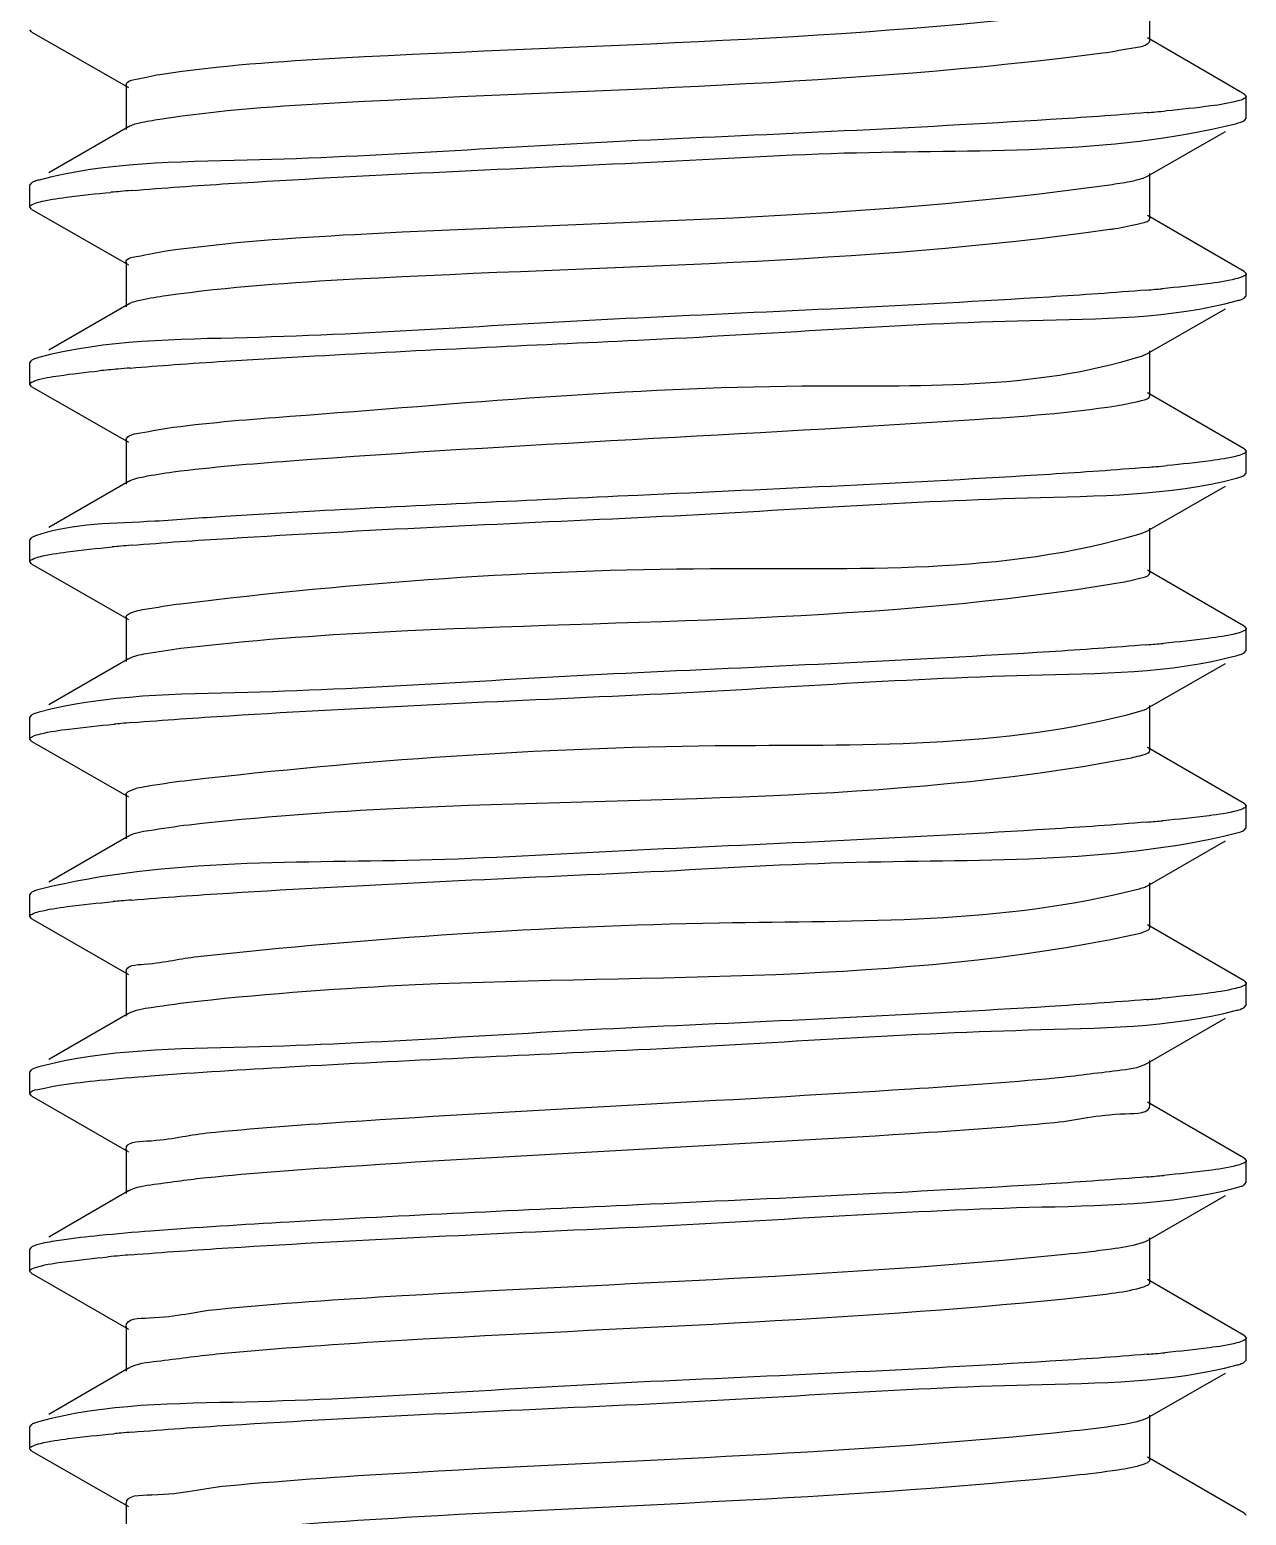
# Model space of a CAD drawing. Extents: x 1247970 to 1725648, y 860327 to 1277876.
# Drawn here: x 1322488.9 to 1322550, y 1199362 to 1199436.6 of the extents above; entities that cross this region are included whole.
import ezdxf

# ---------------------------------------------------------------- set-up
doc = ezdxf.new("R2010")
doc.units = 0
doc.header["$LTSCALE"] = 1000
doc.header["$MEASUREMENT"] = 0
doc.layers.get('0').update_dxf_attribs({"color": 254})
doc.layers.add('TK', color=4, linetype='Continuous')

# ---------------------------------------------------------------- blocks, each defined once
blk = doc.blocks.new('A$C7BF01818')
at = {"linetype": 'Continuous'}
for p, q in [((1881.416, 5946.527), (1881.416, 5948.766)), ((1825.268, 5946.962), (1825.168, 5947.077)), ((1825.268, 5946.962), (1830.123, 5944.176)), ((1885.291, 5944.348), (1881.3, 5946.662)), ((1881.393, 5946.466), (1881.416, 5946.527)), ((1830.004, 5944.312), (1830.004, 5942.073)), ((1886.154, 5943.848), (1885.291, 5944.348)), ((1886.154, 5943.848), (1886.252, 5943.735)), ((1886.252, 5942.623), (1886.252, 5943.735)), ((1886.152, 5942.508), (1886.252, 5942.623)), ((1830.12, 5942.208), (1826.129, 5939.894)), ((1881.298, 5939.722), (1885.217, 5941.972)), ((1881.075, 5939.627), (1881.297, 5939.722)), ((1881.416, 5937.618), (1881.416, 5939.858)), ((1825.266, 5939.394), (1825.168, 5939.281)), ((1825.168, 5938.169), (1825.168, 5939.281)), ((1825.268, 5938.054), (1825.168, 5938.169)), ((1825.268, 5938.054), (1830.123, 5935.268)), ((1886.154, 5934.94), (1881.3, 5937.753)), ((1830.004, 5935.404), (1830.004, 5933.164)), ((1886.154, 5934.94), (1886.252, 5934.826)), ((1886.252, 5933.715), (1886.252, 5934.826)), ((1886.152, 5933.6), (1886.252, 5933.715)), ((1830.12, 5933.299), (1826.129, 5930.986)), ((1881.298, 5930.814), (1885.217, 5933.064)), ((1881.034, 5930.706), (1881.296, 5930.814)), ((1881.416, 5928.71), (1881.416, 5930.95)), ((1825.266, 5930.486), (1825.168, 5930.372)), ((1825.168, 5929.261), (1825.168, 5930.372)), ((1825.268, 5929.146), (1825.168, 5929.261)), ((1825.268, 5929.146), (1830.123, 5926.36)), ((1886.154, 5926.032), (1881.3, 5928.845)), ((1830.004, 5926.496), (1830.004, 5924.256)), ((1830.005, 5926.496), (1830.027, 5926.556)), ((1886.154, 5926.032), (1886.252, 5925.918)), ((1886.252, 5924.807), (1886.252, 5925.918)), ((1886.152, 5924.692), (1886.252, 5924.807)), ((1830.12, 5924.391), (1826.129, 5922.078)), ((1881.298, 5921.906), (1885.217, 5924.156)), ((1825.465, 5921.662), (1825.267, 5921.578)), ((1880.981, 5921.781), (1881.296, 5921.906)), ((1881.416, 5919.802), (1881.416, 5922.042)), ((1825.266, 5921.578), (1825.168, 5921.464)), ((1825.168, 5920.353), (1825.168, 5921.464)), ((1825.268, 5920.238), (1825.168, 5920.353)), ((1825.268, 5920.238), (1830.123, 5917.452)), ((1886.154, 5917.124), (1881.3, 5919.937)), ((1830.004, 5917.588), (1830.004, 5915.348)), ((1886.154, 5917.124), (1886.252, 5917.01)), ((1886.252, 5915.899), (1886.252, 5917.01)), ((1886.152, 5915.784), (1886.252, 5915.9)), ((1830.12, 5915.483), (1826.129, 5913.17)), ((1881.298, 5912.998), (1885.217, 5915.248)), ((1825.266, 5912.67), (1825.168, 5912.556)), ((1881.416, 5910.894), (1881.416, 5913.134)), ((1825.168, 5911.445), (1825.168, 5912.556)), ((1825.268, 5911.33), (1825.168, 5911.445)), ((1825.268, 5911.33), (1830.123, 5908.544)), ((1886.154, 5908.216), (1881.3, 5911.029)), ((1830.004, 5908.68), (1830.004, 5906.44)), ((1886.154, 5908.216), (1886.252, 5908.103)), ((1886.252, 5906.991), (1886.252, 5908.102)), ((1886.152, 5906.876), (1886.252, 5906.99)), ((1830.12, 5906.575), (1826.129, 5904.262)), ((1881.298, 5904.09), (1885.217, 5906.339)), ((1825.266, 5903.762), (1825.168, 5903.649)), ((1881.416, 5901.986), (1881.416, 5904.226)), ((1825.168, 5902.537), (1825.168, 5903.648)), ((1825.268, 5902.422), (1825.168, 5902.536)), ((1825.268, 5902.422), (1830.123, 5899.635)), ((1886.154, 5899.308), (1881.3, 5902.121)), ((1830.004, 5899.772), (1830.004, 5897.532)), ((1886.154, 5899.308), (1886.252, 5899.194)), ((1886.252, 5898.083), (1886.252, 5899.194)), ((1886.152, 5897.968), (1886.252, 5898.083)), ((1830.12, 5897.667), (1826.129, 5895.354)), ((1881.298, 5895.181), (1885.217, 5897.431)), ((1825.266, 5894.854), (1825.168, 5894.74)), ((1825.168, 5893.629), (1825.168, 5894.74)), ((1881.416, 5893.078), (1881.416, 5895.318)), ((1825.268, 5893.514), (1825.168, 5893.629)), ((1825.268, 5893.514), (1830.123, 5890.727)), ((1886.154, 5890.4), (1881.3, 5893.213)), ((1830.004, 5890.864), (1830.004, 5888.624)), ((1886.154, 5890.4), (1886.252, 5890.286)), ((1886.252, 5889.175), (1886.252, 5890.286)), ((1886.152, 5889.06), (1886.252, 5889.175)), ((1830.12, 5888.759), (1826.129, 5886.445)), ((1881.298, 5886.273), (1885.217, 5888.523)), ((1825.266, 5885.946), (1825.168, 5885.832)), ((1825.168, 5884.721), (1825.168, 5885.832)), ((1881.416, 5884.17), (1881.416, 5886.41)), ((1825.268, 5884.606), (1825.168, 5884.721)), ((1825.268, 5884.606), (1830.123, 5881.819)), ((1886.154, 5881.492), (1881.3, 5884.305)), ((1830.004, 5881.956), (1830.004, 5879.716)), ((1886.154, 5881.492), (1886.252, 5881.378)), ((1886.252, 5880.267), (1886.252, 5881.378)), ((1830.12, 5879.851), (1826.129, 5877.537)), ((1886.152, 5880.152), (1886.252, 5880.267)), ((1881.298, 5877.365), (1885.217, 5879.615)), ((1825.266, 5877.038), (1825.168, 5876.924)), ((1825.168, 5875.813), (1825.168, 5876.924)), ((1881.086, 5877.274), (1881.297, 5877.365)), ((1881.416, 5875.262), (1881.416, 5877.502)), ((1825.268, 5875.698), (1825.168, 5875.813)), ((1825.268, 5875.698), (1830.123, 5872.911)), ((1886.154, 5872.584), (1881.3, 5875.397)), ((1830.004, 5873.048), (1830.004, 5870.808)), ((1886.154, 5872.584), (1886.252, 5872.47))]:
    blk.add_line(p, q, dxfattribs=at)
for centre, radius, start, end in [((1871.064, 6063.393), 120.911, 274.84887, 275.05019), ((1872.7, 6044.925), 102.371, 275.04806, 275.33919), ((1838.839, 5835.662), 103.693, 95.04087, 95.30655), ((1840.609, 5815.6), 123.833, 94.78969, 95.04088), ((1875.572, 5964.024), 27.241, 278.06973, 278.63649), ((1870.942, 6055.891), 122.322, 274.83425, 275.02849), ((1872.292, 6040.544), 106.916, 275.02864, 275.2243), ((1837.658, 5839.581), 90.811, 95.08469, 95.69359), ((1840.394, 5809.158), 121.357, 94.81251, 95.09844), ((1871.079, 6045.406), 120.739, 274.85027, 275.05506), ((1872.804, 6025.97), 101.227, 275.0521, 275.37177), ((1838.944, 5816.687), 104.857, 95.03601, 95.27651), ((1840.636, 5797.466), 124.152, 94.78669, 95.03541), ((1870.973, 6037.715), 121.961, 274.83784, 275.03353), ((1872.388, 6021.662), 105.846, 275.03325, 275.24993), ((1839.152, 5805.459), 107.185, 95.02603, 95.21887), ((1840.696, 5787.865), 124.847, 94.78017, 95.02445), ((1870.974, 6028.794), 121.949, 274.83788, 275.03317), ((1872.378, 6012.862), 105.954, 275.03295, 275.24668), ((1839.073, 5797.436), 106.297, 95.03001, 95.23984), ((1840.668, 5779.28), 124.523, 94.78316, 95.02876), ((1870.938, 6020.314), 122.378, 274.83367, 275.02745), ((1872.273, 6005.128), 107.133, 275.02768, 275.21881), ((1872.463, 5994.107), 105.012, 275.03682, 275.27102), ((1870.995, 6010.745), 121.715, 274.8405, 275.03749), ((1838.569, 5785.19), 100.704, 95.05266, 95.38778), ((1840.55, 5762.836), 123.145, 94.79519, 95.05457), ((1871.021, 6001.532), 121.409, 274.84382, 275.04235), ((1872.554, 5984.183), 103.992, 275.04115, 275.29709), ((1839.124, 5770.139), 106.872, 95.02739, 95.22677), ((1840.689, 5752.311), 124.768, 94.78092, 95.02593)]:
    blk.add_arc(centre, radius, start, end, dxfattribs=at)
for points, knots in [([(1831.697, 5944.83), (1834.701, 5945.294), (1850.512, 5946.333), (1866.369, 5946.487), (1879.042, 5948.152)], [0, 0, 0, 0, 0.192077, 1, 1, 1, 1]), ([(1879.042, 5945.912), (1879.595, 5945.985), (1880.331, 5946.149), (1881.239, 5946.267), (1881.393, 5946.466)], [0, 0, 0, 0, 0.688948, 1, 1, 1, 1]), ([(1831.697, 5942.59), (1834.701, 5943.054), (1850.512, 5944.093), (1866.369, 5944.247), (1879.042, 5945.912)], [0, 0, 0, 0, 0.192077, 1, 1, 1, 1]), ([(1830.004, 5944.312), (1830.005, 5944.479), (1830.821, 5944.652), (1831.272, 5944.764), (1831.697, 5944.83)], [0, 0, 0, 0, 0.279343, 1, 1, 1, 1]), ([(1885.835, 5943.5), (1885.392, 5943.375), (1884.184, 5943.201), (1882.978, 5943.069), (1882.226, 5942.998)], [0, 0, 0, 0, 0.378394, 1, 1, 1, 1]), ([(1886.251, 5943.735), (1886.251, 5943.683), (1886.085, 5943.568), (1885.942, 5943.53), (1885.835, 5943.5)], [0, 0, 0, 0, 0.318995, 1, 1, 1, 1]), ([(1830.122, 5942.208), (1830.293, 5942.306), (1830.829, 5942.439), (1831.357, 5942.537), (1831.697, 5942.59)], [0, 0, 0, 0, 0.364848, 1, 1, 1, 1]), ([(1881.284, 5942.915), (1879.658, 5942.777), (1871.139, 5942.197), (1862.609, 5941.828), (1855.71, 5941.508)], [0, 0, 0, 0, 0.191136, 1, 1, 1, 1]), ([(1885.719, 5942.358), (1885.806, 5942.38), (1885.953, 5942.421), (1886.096, 5942.477), (1886.151, 5942.508)], [0, 0, 0, 0, 0.587751, 1, 1, 1, 1]), ([(1855.71, 5940.396), (1859.162, 5940.556), (1869.135, 5941.232), (1879.346, 5940.766), (1885.719, 5942.358)], [0, 0, 0, 0, 0.344711, 1, 1, 1, 1]), ([(1855.71, 5941.508), (1849.168, 5941.204), (1839.208, 5940.418), (1829.017, 5940.43), (1825.636, 5939.529)], [0, 0, 0, 0, 0.651786, 1, 1, 1, 1]), ([(1830.269, 5939), (1831.895, 5939.137), (1840.37, 5939.709), (1848.856, 5940.078), (1855.71, 5940.396)], [0, 0, 0, 0, 0.192158, 1, 1, 1, 1]), ([(1825.636, 5939.529), (1825.562, 5939.509), (1825.437, 5939.472), (1825.315, 5939.422), (1825.267, 5939.394)], [0, 0, 0, 0, 0.58172, 1, 1, 1, 1]), ([(1879.396, 5939.292), (1879.735, 5939.34), (1880.298, 5939.43), (1880.858, 5939.554), (1881.075, 5939.627)], [0, 0, 0, 0, 0.598238, 1, 1, 1, 1]), ([(1825.633, 5938.417), (1826.082, 5938.537), (1827.292, 5938.711), (1828.501, 5938.841), (1829.249, 5938.91)], [0, 0, 0, 0, 0.382548, 1, 1, 1, 1]), ([(1832.024, 5935.97), (1835.163, 5936.416), (1850.973, 5937.48), (1866.862, 5937.513), (1879.396, 5939.292)], [0, 0, 0, 0, 0.200253, 1, 1, 1, 1]), ([(1825.169, 5938.169), (1825.17, 5938.226), (1825.359, 5938.345), (1825.514, 5938.385), (1825.633, 5938.417)], [0, 0, 0, 0, 0.314939, 1, 1, 1, 1]), ([(1879.663, 5937.092), (1880.103, 5937.159), (1880.566, 5937.275), (1881.417, 5937.446), (1881.416, 5937.618)], [0, 0, 0, 0, 0.721406, 1, 1, 1, 1]), ([(1832.024, 5933.73), (1835.163, 5934.176), (1850.973, 5935.241), (1866.862, 5935.273), (1879.396, 5937.053)], [0, 0, 0, 0, 0.200253, 1, 1, 1, 1]), ([(1830.004, 5935.404), (1830.004, 5935.599), (1830.997, 5935.762), (1831.518, 5935.898), (1832.024, 5935.97)], [0, 0, 0, 0, 0.275861, 1, 1, 1, 1]), ([(1885.719, 5934.561), (1885.253, 5934.445), (1884.019, 5934.271), (1882.785, 5934.141), (1882.028, 5934.072)], [0, 0, 0, 0, 0.387307, 1, 1, 1, 1]), ([(1886.251, 5934.826), (1886.25, 5934.763), (1886.028, 5934.638), (1885.855, 5934.595), (1885.719, 5934.561)], [0, 0, 0, 0, 0.309702, 1, 1, 1, 1]), ([(1830.121, 5933.299), (1830.323, 5933.416), (1830.974, 5933.56), (1831.61, 5933.671), (1832.024, 5933.73)], [0, 0, 0, 0, 0.357671, 1, 1, 1, 1]), ([(1881.251, 5934.004), (1879.625, 5933.866), (1871.117, 5933.289), (1862.597, 5932.919), (1855.71, 5932.599)], [0, 0, 0, 0, 0.191404, 1, 1, 1, 1]), ([(1885.808, 5933.473), (1885.876, 5933.492), (1885.993, 5933.527), (1886.107, 5933.574), (1886.151, 5933.6)], [0, 0, 0, 0, 0.578158, 1, 1, 1, 1]), ([(1855.71, 5931.488), (1862.271, 5931.793), (1872.233, 5932.595), (1882.442, 5932.554), (1885.808, 5933.473)], [0, 0, 0, 0, 0.653073, 1, 1, 1, 1]), ([(1855.71, 5932.599), (1849.165, 5932.296), (1839.205, 5931.508), (1829.012, 5931.523), (1825.633, 5930.62)], [0, 0, 0, 0, 0.651969, 1, 1, 1, 1]), ([(1834.958, 5930.429), (1836.464, 5930.524), (1843.379, 5930.922), (1850.299, 5931.237), (1855.71, 5931.488)], [0, 0, 0, 0, 0.217929, 1, 1, 1, 1]), ([(1825.633, 5930.62), (1825.56, 5930.6), (1825.435, 5930.563), (1825.314, 5930.514), (1825.267, 5930.486)], [0, 0, 0, 0, 0.581338, 1, 1, 1, 1]), ([(1838.243, 5927.664), (1846.798, 5928.307), (1860.916, 5929.651), (1875.587, 5928.954), (1881.034, 5930.706)], [0, 0, 0, 0, 0.599878, 1, 1, 1, 1]), ([(1825.465, 5929.459), (1825.841, 5929.585), (1826.91, 5929.75), (1827.974, 5929.877), (1828.649, 5929.944)], [0, 0, 0, 0, 0.369421, 1, 1, 1, 1]), ([(1830.213, 5930.087), (1830.948, 5930.149), (1832.53, 5930.27), (1834.112, 5930.375), (1834.958, 5930.429)], [0, 0, 0, 0, 0.465589, 1, 1, 1, 1]), ([(1825.17, 5929.261), (1825.169, 5929.302), (1825.279, 5929.398), (1825.388, 5929.433), (1825.465, 5929.459)], [0, 0, 0, 0, 0.336741, 1, 1, 1, 1]), ([(1879.723, 5928.193), (1880.148, 5928.259), (1880.599, 5928.37), (1881.415, 5928.544), (1881.416, 5928.71)], [0, 0, 0, 0, 0.720662, 1, 1, 1, 1]), ([(1838.243, 5925.424), (1849.689, 5926.285), (1863.527, 5926.835), (1877.37, 5927.829), (1879.723, 5928.193)], [0, 0, 0, 0, 0.828188, 1, 1, 1, 1]), ([(1830.027, 5926.556), (1830.18, 5926.756), (1831.089, 5926.873), (1831.825, 5927.038), (1832.378, 5927.11)], [0, 0, 0, 0, 0.310277, 1, 1, 1, 1]), ([(1885.808, 5925.676), (1885.37, 5925.557), (1884.19, 5925.385), (1883.011, 5925.256), (1882.28, 5925.187)], [0, 0, 0, 0, 0.381781, 1, 1, 1, 1]), ([(1886.251, 5925.918), (1886.251, 5925.864), (1886.071, 5925.747), (1885.921, 5925.707), (1885.808, 5925.676)], [0, 0, 0, 0, 0.316864, 1, 1, 1, 1]), ([(1830.12, 5924.391), (1830.354, 5924.527), (1831.13, 5924.68), (1831.882, 5924.805), (1832.378, 5924.87)], [0, 0, 0, 0, 0.350726, 1, 1, 1, 1]), ([(1881.288, 5925.099), (1879.662, 5924.961), (1871.142, 5924.381), (1862.61, 5924.012), (1855.71, 5923.691)], [0, 0, 0, 0, 0.191057, 1, 1, 1, 1]), ([(1885.753, 5924.55), (1885.833, 5924.571), (1885.968, 5924.61), (1886.1, 5924.663), (1886.151, 5924.692)], [0, 0, 0, 0, 0.584311, 1, 1, 1, 1]), ([(1855.71, 5922.58), (1862.23, 5922.883), (1872.185, 5923.648), (1882.353, 5923.674), (1885.753, 5924.55)], [0, 0, 0, 0, 0.650216, 1, 1, 1, 1]), ([(1855.71, 5923.691), (1850.299, 5923.44), (1843.379, 5923.125), (1836.464, 5922.728), (1834.958, 5922.632)], [0, 0, 0, 0, 0.782071, 1, 1, 1, 1]), ([(1834.958, 5922.632), (1833.789, 5922.558), (1830.635, 5922.272), (1827.371, 5922.3), (1825.465, 5921.662)], [0, 0, 0, 0, 0.368097, 1, 1, 1, 1]), ([(1830.276, 5921.185), (1831.903, 5921.321), (1840.375, 5921.893), (1848.859, 5922.262), (1855.71, 5922.58)], [0, 0, 0, 0, 0.192221, 1, 1, 1, 1]), ([(1832.76, 5918.25), (1841.573, 5919.33), (1857.555, 5920.495), (1874.051, 5919.69), (1880.981, 5921.781)], [0, 0, 0, 0, 0.550892, 1, 1, 1, 1]), ([(1825.651, 5920.605), (1826.107, 5920.725), (1827.327, 5920.899), (1828.547, 5921.029), (1829.301, 5921.099)], [0, 0, 0, 0, 0.383768, 1, 1, 1, 1]), ([(1825.169, 5920.353), (1825.17, 5920.411), (1825.368, 5920.532), (1825.528, 5920.573), (1825.651, 5920.605)], [0, 0, 0, 0, 0.313242, 1, 1, 1, 1]), ([(1880.022, 5919.333), (1880.373, 5919.393), (1880.758, 5919.484), (1881.415, 5919.661), (1881.416, 5919.802)], [0, 0, 0, 0, 0.71625, 1, 1, 1, 1]), ([(1832.76, 5916.011), (1836.156, 5916.427), (1851.913, 5917.533), (1867.824, 5917.262), (1880.022, 5919.333)], [0, 0, 0, 0, 0.216633, 1, 1, 1, 1]), ([(1830.08, 5917.697), (1830.327, 5917.875), (1831.274, 5918.022), (1832.154, 5918.176), (1832.76, 5918.25)], [0, 0, 0, 0, 0.333038, 1, 1, 1, 1]), ([(1830.005, 5917.588), (1830.004, 5917.607), (1830.023, 5917.652), (1830.058, 5917.681), (1830.08, 5917.697)], [0, 0, 0, 0, 0.422806, 1, 1, 1, 1]), ([(1885.753, 5916.754), (1885.292, 5916.635), (1884.062, 5916.46), (1882.831, 5916.33), (1882.073, 5916.26)], [0, 0, 0, 0, 0.384793, 1, 1, 1, 1]), ([(1886.251, 5917.01), (1886.251, 5916.951), (1886.045, 5916.828), (1885.88, 5916.786), (1885.753, 5916.754)], [0, 0, 0, 0, 0.311764, 1, 1, 1, 1]), ([(1830.121, 5915.483), (1830.39, 5915.639), (1831.3, 5915.798), (1832.176, 5915.939), (1832.76, 5916.011)], [0, 0, 0, 0, 0.345983, 1, 1, 1, 1]), ([(1881.259, 5916.188), (1879.633, 5916.05), (1871.122, 5915.473), (1862.6, 5915.103), (1855.71, 5914.783)], [0, 0, 0, 0, 0.191346, 1, 1, 1, 1]), ([(1855.71, 5913.672), (1862.26, 5913.976), (1872.221, 5914.769), (1882.42, 5914.744), (1885.795, 5915.653)], [0, 0, 0, 0, 0.652296, 1, 1, 1, 1]), ([(1885.795, 5915.653), (1885.866, 5915.672), (1885.987, 5915.709), (1886.105, 5915.757), (1886.151, 5915.784)], [0, 0, 0, 0, 0.579676, 1, 1, 1, 1]), ([(1855.71, 5914.783), (1849.179, 5914.48), (1839.221, 5913.704), (1829.041, 5913.698), (1825.651, 5912.809)], [0, 0, 0, 0, 0.651024, 1, 1, 1, 1]), ([(1830.292, 5912.278), (1831.918, 5912.414), (1840.386, 5912.986), (1848.864, 5913.354), (1855.71, 5913.672)], [0, 0, 0, 0, 0.192344, 1, 1, 1, 1]), ([(1825.651, 5912.809), (1825.574, 5912.789), (1825.443, 5912.75), (1825.316, 5912.699), (1825.267, 5912.67)], [0, 0, 0, 0, 0.58341, 1, 1, 1, 1]), ([(1833.168, 5909.391), (1841.935, 5910.397), (1857.772, 5911.534), (1874.043, 5910.929), (1880.91, 5912.852)], [0, 0, 0, 0, 0.553064, 1, 1, 1, 1]), ([(1880.91, 5912.852), (1880.986, 5912.874), (1881.118, 5912.914), (1881.245, 5912.968), (1881.296, 5912.998)], [0, 0, 0, 0, 0.575095, 1, 1, 1, 1]), ([(1825.715, 5911.713), (1826.182, 5911.829), (1827.414, 5912.002), (1828.647, 5912.131), (1829.402, 5912.2)], [0, 0, 0, 0, 0.388356, 1, 1, 1, 1]), ([(1825.169, 5911.445), (1825.17, 5911.509), (1825.399, 5911.636), (1825.576, 5911.679), (1825.715, 5911.713)], [0, 0, 0, 0, 0.308531, 1, 1, 1, 1]), ([(1833.168, 5907.151), (1836.686, 5907.555), (1852.389, 5908.684), (1868.297, 5908.211), (1880.292, 5910.473)], [0, 0, 0, 0, 0.224873, 1, 1, 1, 1]), ([(1880.292, 5910.473), (1880.576, 5910.527), (1880.899, 5910.602), (1881.414, 5910.777), (1881.416, 5910.894)], [0, 0, 0, 0, 0.71055, 1, 1, 1, 1]), ([(1830.162, 5908.837), (1830.482, 5908.997), (1831.51, 5909.167), (1832.51, 5909.315), (1833.168, 5909.391)], [0, 0, 0, 0, 0.351085, 1, 1, 1, 1]), ([(1830.005, 5908.68), (1830.005, 5908.709), (1830.052, 5908.781), (1830.119, 5908.816), (1830.162, 5908.837)], [0, 0, 0, 0, 0.382203, 1, 1, 1, 1]), ([(1885.795, 5907.857), (1885.334, 5907.732), (1884.087, 5907.555), (1882.84, 5907.422), (1882.067, 5907.351)], [0, 0, 0, 0, 0.38079, 1, 1, 1, 1]), ([(1886.251, 5908.103), (1886.251, 5908.047), (1886.066, 5907.928), (1885.912, 5907.888), (1885.795, 5907.857)], [0, 0, 0, 0, 0.314898, 1, 1, 1, 1]), ([(1830.121, 5906.575), (1830.426, 5906.753), (1831.482, 5906.915), (1832.49, 5907.073), (1833.168, 5907.151)], [0, 0, 0, 0, 0.341158, 1, 1, 1, 1]), ([(1881.259, 5907.28), (1879.633, 5907.142), (1871.122, 5906.564), (1862.6, 5906.195), (1855.71, 5905.875)], [0, 0, 0, 0, 0.191355, 1, 1, 1, 1]), ([(1855.71, 5904.764), (1859.157, 5904.924), (1869.126, 5905.595), (1879.326, 5905.149), (1885.706, 5906.722)], [0, 0, 0, 0, 0.344305, 1, 1, 1, 1]), ([(1885.706, 5906.722), (1885.796, 5906.744), (1885.947, 5906.786), (1886.095, 5906.844), (1886.151, 5906.876)], [0, 0, 0, 0, 0.589045, 1, 1, 1, 1]), ([(1855.71, 5905.875), (1852.264, 5905.715), (1842.294, 5905.044), (1832.094, 5905.49), (1825.715, 5903.917)], [0, 0, 0, 0, 0.344304, 1, 1, 1, 1]), ([(1830.285, 5903.369), (1831.912, 5903.506), (1840.381, 5904.077), (1848.862, 5904.446), (1855.71, 5904.764)], [0, 0, 0, 0, 0.1923, 1, 1, 1, 1]), ([(1825.715, 5903.917), (1825.624, 5903.894), (1825.472, 5903.852), (1825.323, 5903.795), (1825.267, 5903.762)], [0, 0, 0, 0, 0.589887, 1, 1, 1, 1]), ([(1833.602, 5900.531), (1842.297, 5901.471), (1857.975, 5902.561), (1874.002, 5902.17), (1880.813, 5903.918)], [0, 0, 0, 0, 0.554321, 1, 1, 1, 1]), ([(1880.813, 5903.918), (1880.91, 5903.943), (1881.074, 5903.99), (1881.235, 5904.054), (1881.296, 5904.09)], [0, 0, 0, 0, 0.58474, 1, 1, 1, 1]), ([(1825.634, 5902.785), (1826.097, 5902.908), (1827.345, 5903.085), (1828.592, 5903.218), (1829.366, 5903.289)], [0, 0, 0, 0, 0.381564, 1, 1, 1, 1]), ([(1825.17, 5902.536), (1825.169, 5902.593), (1825.359, 5902.713), (1825.515, 5902.753), (1825.634, 5902.785)], [0, 0, 0, 0, 0.314207, 1, 1, 1, 1]), ([(1833.602, 5898.291), (1837.237, 5898.684), (1852.867, 5899.842), (1868.77, 5899.115), (1880.534, 5901.614)], [0, 0, 0, 0, 0.233172, 1, 1, 1, 1]), ([(1880.534, 5901.614), (1880.758, 5901.661), (1881.024, 5901.723), (1881.414, 5901.89), (1881.415, 5901.986)], [0, 0, 0, 0, 0.703023, 1, 1, 1, 1]), ([(1830.005, 5899.772), (1830.004, 5900.102), (1831.848, 5900.167), (1832.704, 5900.434), (1833.602, 5900.531)], [0, 0, 0, 0, 0.267938, 1, 1, 1, 1]), ([(1885.706, 5898.926), (1885.238, 5898.81), (1884.006, 5898.637), (1882.774, 5898.508), (1882.018, 5898.439)], [0, 0, 0, 0, 0.388352, 1, 1, 1, 1]), ([(1886.251, 5899.194), (1886.25, 5899.13), (1886.021, 5899.003), (1885.845, 5898.96), (1885.706, 5898.926)], [0, 0, 0, 0, 0.308507, 1, 1, 1, 1]), ([(1830.121, 5897.667), (1830.465, 5897.867), (1831.675, 5898.031), (1832.823, 5898.207), (1833.602, 5898.291)], [0, 0, 0, 0, 0.336892, 1, 1, 1, 1]), ([(1881.25, 5898.371), (1879.623, 5898.234), (1871.116, 5897.656), (1862.597, 5897.287), (1855.71, 5896.967)], [0, 0, 0, 0, 0.19142, 1, 1, 1, 1]), ([(1855.71, 5895.856), (1862.24, 5896.159), (1872.197, 5896.933), (1882.375, 5896.943), (1885.767, 5897.83)], [0, 0, 0, 0, 0.650898, 1, 1, 1, 1]), ([(1885.767, 5897.83), (1885.844, 5897.85), (1885.975, 5897.888), (1886.102, 5897.939), (1886.151, 5897.968)], [0, 0, 0, 0, 0.582833, 1, 1, 1, 1]), ([(1855.71, 5896.967), (1849.167, 5896.663), (1839.208, 5895.877), (1829.015, 5895.89), (1825.634, 5894.988)], [0, 0, 0, 0, 0.651815, 1, 1, 1, 1]), ([(1825.634, 5894.988), (1825.561, 5894.969), (1825.436, 5894.931), (1825.315, 5894.881), (1825.267, 5894.854)], [0, 0, 0, 0, 0.581612, 1, 1, 1, 1]), ([(1876.643, 5894.44), (1877.694, 5894.54), (1879.221, 5894.763), (1880.848, 5894.923), (1881.296, 5895.181)], [0, 0, 0, 0, 0.670944, 1, 1, 1, 1]), ([(1825.168, 5893.629), (1825.169, 5893.784), (1825.952, 5893.925), (1826.371, 5894.032), (1826.774, 5894.09)], [0, 0, 0, 0, 0.276335, 1, 1, 1, 1]), ([(1826.774, 5894.09), (1827.405, 5894.182), (1828.898, 5894.346), (1830.393, 5894.473), (1831.254, 5894.539)], [0, 0, 0, 0, 0.425182, 1, 1, 1, 1]), ([(1840.969, 5892.225), (1850.436, 5892.862), (1862.34, 5893.383), (1874.228, 5894.21), (1876.643, 5894.44)], [0, 0, 0, 0, 0.796391, 1, 1, 1, 1]), ([(1876.643, 5892.2), (1877.83, 5892.313), (1878.941, 5892.689), (1881.413, 5892.645), (1881.415, 5893.078)], [0, 0, 0, 0, 0.733761, 1, 1, 1, 1]), ([(1840.969, 5889.985), (1850.436, 5890.622), (1862.34, 5891.143), (1874.228, 5891.971), (1876.643, 5892.2)], [0, 0, 0, 0, 0.796391, 1, 1, 1, 1]), ([(1830.006, 5890.864), (1830.006, 5891.233), (1832.094, 5891.26), (1833.05, 5891.568), (1834.061, 5891.671)], [0, 0, 0, 0, 0.266625, 1, 1, 1, 1]), ([(1886.251, 5890.286), (1886.251, 5890.228), (1886.051, 5890.106), (1885.891, 5890.065), (1885.767, 5890.033)], [0, 0, 0, 0, 0.312982, 1, 1, 1, 1]), ([(1885.767, 5890.033), (1885.31, 5889.913), (1884.087, 5889.739), (1882.865, 5889.609), (1882.11, 5889.539)], [0, 0, 0, 0, 0.383908, 1, 1, 1, 1]), ([(1830.122, 5888.759), (1830.505, 5888.983), (1831.879, 5889.146), (1833.175, 5889.341), (1834.061, 5889.431)], [0, 0, 0, 0, 0.332603, 1, 1, 1, 1]), ([(1881.265, 5889.464), (1879.639, 5889.327), (1871.126, 5888.748), (1862.602, 5888.379), (1855.71, 5888.059)], [0, 0, 0, 0, 0.191295, 1, 1, 1, 1]), ([(1855.71, 5886.948), (1862.252, 5887.251), (1872.212, 5888.037), (1882.402, 5888.026), (1885.784, 5888.926)], [0, 0, 0, 0, 0.651754, 1, 1, 1, 1]), ([(1885.784, 5888.926), (1885.857, 5888.946), (1885.982, 5888.983), (1886.104, 5889.032), (1886.151, 5889.06)], [0, 0, 0, 0, 0.580939, 1, 1, 1, 1]), ([(1831.254, 5886.743), (1830.393, 5886.676), (1828.898, 5886.549), (1827.405, 5886.385), (1826.774, 5886.294)], [0, 0, 0, 0, 0.574818, 1, 1, 1, 1]), ([(1830.256, 5885.551), (1831.882, 5885.687), (1840.361, 5886.261), (1848.851, 5886.629), (1855.71, 5886.948)], [0, 0, 0, 0, 0.191997, 1, 1, 1, 1]), ([(1826.774, 5886.294), (1826.446, 5886.246), (1825.942, 5886.157), (1825.428, 5886.039), (1825.267, 5885.946)], [0, 0, 0, 0, 0.640522, 1, 1, 1, 1]), ([(1877.14, 5885.58), (1877.923, 5885.658), (1879.191, 5885.805), (1880.46, 5885.999), (1880.931, 5886.134)], [0, 0, 0, 0, 0.61618, 1, 1, 1, 1]), ([(1880.931, 5886.134), (1881.003, 5886.154), (1881.128, 5886.194), (1881.249, 5886.246), (1881.297, 5886.273)], [0, 0, 0, 0, 0.573635, 1, 1, 1, 1]), ([(1825.605, 5884.961), (1826.039, 5885.08), (1827.213, 5885.252), (1828.386, 5885.381), (1829.114, 5885.449)], [0, 0, 0, 0, 0.381284, 1, 1, 1, 1]), ([(1834.546, 5882.811), (1837.646, 5883.113), (1851.844, 5884.065), (1866.081, 5884.476), (1877.14, 5885.58)], [0, 0, 0, 0, 0.218875, 1, 1, 1, 1]), ([(1825.169, 5884.721), (1825.169, 5884.775), (1825.345, 5884.891), (1825.493, 5884.93), (1825.605, 5884.961)], [0, 0, 0, 0, 0.317697, 1, 1, 1, 1]), ([(1877.14, 5883.34), (1877.923, 5883.419), (1879.191, 5883.565), (1880.46, 5883.759), (1880.931, 5883.894)], [0, 0, 0, 0, 0.61618, 1, 1, 1, 1]), ([(1880.931, 5883.894), (1881.056, 5883.93), (1881.222, 5883.975), (1881.415, 5884.109), (1881.415, 5884.17)], [0, 0, 0, 0, 0.67902, 1, 1, 1, 1]), ([(1830.006, 5881.956), (1830.006, 5882.368), (1832.355, 5882.347), (1833.416, 5882.702), (1834.546, 5882.811)], [0, 0, 0, 0, 0.266426, 1, 1, 1, 1]), ([(1834.546, 5880.572), (1837.646, 5880.873), (1851.844, 5881.825), (1866.081, 5882.236), (1877.14, 5883.34)], [0, 0, 0, 0, 0.218875, 1, 1, 1, 1]), ([(1886.251, 5881.378), (1886.251, 5881.321), (1886.06, 5881.201), (1885.904, 5881.161), (1885.784, 5881.129)], [0, 0, 0, 0, 0.314547, 1, 1, 1, 1]), ([(1830.122, 5879.851), (1830.548, 5880.099), (1832.095, 5880.26), (1833.548, 5880.475), (1834.546, 5880.572)], [0, 0, 0, 0, 0.329874, 1, 1, 1, 1]), ([(1881.273, 5880.557), (1879.647, 5880.419), (1871.132, 5879.841), (1862.605, 5879.471), (1855.71, 5879.151)], [0, 0, 0, 0, 0.191235, 1, 1, 1, 1]), ([(1885.784, 5881.129), (1885.332, 5881.009), (1884.119, 5880.835), (1882.906, 5880.705), (1882.155, 5880.635)], [0, 0, 0, 0, 0.382741, 1, 1, 1, 1]), ([(1855.71, 5878.04), (1862.255, 5878.343), (1872.215, 5879.131), (1882.409, 5879.116), (1885.788, 5880.019)], [0, 0, 0, 0, 0.651959, 1, 1, 1, 1]), ([(1885.788, 5880.019), (1885.86, 5880.038), (1885.984, 5880.075), (1886.104, 5880.125), (1886.151, 5880.152)], [0, 0, 0, 0, 0.580501, 1, 1, 1, 1]), ([(1855.71, 5879.151), (1849.144, 5878.846), (1839.181, 5878.038), (1828.966, 5878.09), (1825.605, 5877.164)], [0, 0, 0, 0, 0.653487, 1, 1, 1, 1]), ([(1830.29, 5876.646), (1831.917, 5876.782), (1840.384, 5877.353), (1848.863, 5877.722), (1855.71, 5878.04)], [0, 0, 0, 0, 0.192326, 1, 1, 1, 1]), ([(1825.605, 5877.164), (1825.538, 5877.146), (1825.423, 5877.11), (1825.311, 5877.063), (1825.267, 5877.038)], [0, 0, 0, 0, 0.578085, 1, 1, 1, 1]), ([(1877.611, 5876.72), (1878.344, 5876.798), (1879.506, 5876.943), (1880.673, 5877.131), (1881.086, 5877.274)], [0, 0, 0, 0, 0.627888, 1, 1, 1, 1]), ([(1825.17, 5875.813), (1825.17, 5875.876), (1825.393, 5876.001), (1825.566, 5876.044), (1825.702, 5876.078)], [0, 0, 0, 0, 0.309714, 1, 1, 1, 1]), ([(1825.702, 5876.078), (1826.168, 5876.194), (1827.4, 5876.368), (1828.632, 5876.497), (1829.388, 5876.567)], [0, 0, 0, 0, 0.387456, 1, 1, 1, 1]), ([(1835.056, 5873.952), (1838.248, 5874.247), (1852.433, 5875.19), (1866.662, 5875.567), (1877.611, 5876.72)], [0, 0, 0, 0, 0.225497, 1, 1, 1, 1]), ([(1877.611, 5874.481), (1878.344, 5874.558), (1879.506, 5874.703), (1880.673, 5874.892), (1881.086, 5875.034)], [0, 0, 0, 0, 0.627888, 1, 1, 1, 1]), ([(1881.086, 5875.034), (1881.172, 5875.064), (1881.295, 5875.105), (1881.415, 5875.215), (1881.415, 5875.262)], [0, 0, 0, 0, 0.6598, 1, 1, 1, 1]), ([(1830.005, 5873.048), (1830.008, 5873.505), (1832.629, 5873.432), (1833.8, 5873.835), (1835.056, 5873.952)], [0, 0, 0, 0, 0.266069, 1, 1, 1, 1]), ([(1835.056, 5871.712), (1838.248, 5872.008), (1852.433, 5872.95), (1866.662, 5873.327), (1877.611, 5874.481)], [0, 0, 0, 0, 0.225497, 1, 1, 1, 1])]:
    blk.add_open_spline(points, degree=3, knots=knots, dxfattribs=at)
for points in [[(1832.378, 5927.11), (1834.325, 5927.366), (1836.285, 5927.517), (1838.243, 5927.664)], [(1832.378, 5924.87), (1834.325, 5925.126), (1836.285, 5925.277), (1838.243, 5925.424)], [(1838.196, 5894.99), (1844.032, 5895.321), (1849.871, 5895.585), (1855.71, 5895.856)], [(1831.254, 5894.539), (1833.566, 5894.718), (1835.881, 5894.859), (1838.196, 5894.99)], [(1834.061, 5891.671), (1836.359, 5891.906), (1838.664, 5892.07), (1840.969, 5892.225)], [(1834.061, 5889.431), (1836.359, 5889.666), (1838.664, 5889.83), (1840.969, 5889.985)], [(1855.71, 5888.059), (1849.871, 5887.788), (1844.032, 5887.524), (1838.196, 5887.193)], [(1838.196, 5887.193), (1835.881, 5887.062), (1833.566, 5886.922), (1831.254, 5886.743)]]:
    blk.add_open_spline(points, degree=3, dxfattribs=at)

msp = doc.modelspace()

# ---------------------------------------------------------------- block references
at = {"layer": 'TK'}
msp.add_blockref('A$C7BF01818', (1320663.701, 1193489.485), dxfattribs=at)

doc.saveas('drawing.dxf')
